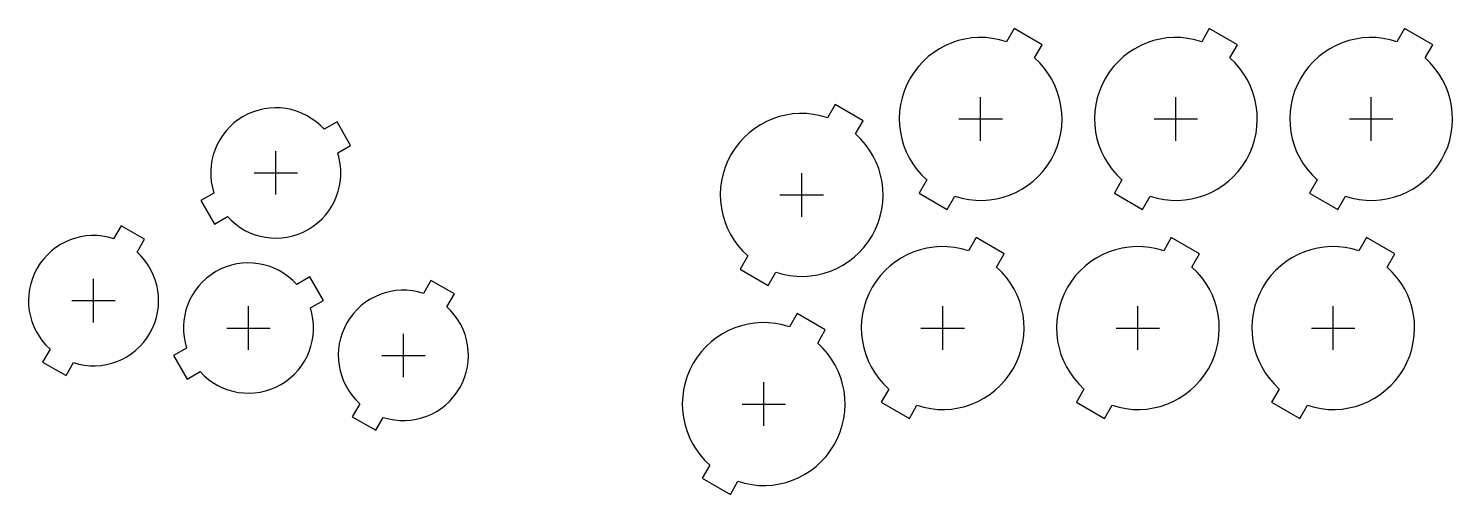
# Model space of a CAD drawing. Header units: millimetres. Extents: x -41 to 222, y -31 to 55.
import ezdxf

# ---------------------------------------------------------------- set-up
doc = ezdxf.new("R2010")
doc.units = ezdxf.units.MM
for name, color, linetype in [('BUTTONS_24', 1, 'Continuous'), ('BUTTONS_30', 5, 'Continuous'), ('REFERENCE', 8, 'Continuous')]:
    doc.layers.add(name, color=color, linetype=linetype)

msp = doc.modelspace()

# ---------------------------------------------------------------- linework, layer by layer
at = {"layer": 'BUTTONS_24'}
for points in [[(13.95, 36.59, 0.809427), (-6.38, 24.86), (-8.77, 23.47), (-6.27, 19.14), (-3.88, 20.53, 0.809427), (16.45, 32.26), (18.84, 33.64), (16.34, 37.97)], [(-24.86, 16.45, 0.809427), (-36.59, -3.88), (-37.97, -6.27), (-33.64, -8.77), (-32.26, -6.38, 0.809427), (-20.53, 13.95), (-19.14, 16.34), (-23.47, 18.84)], [(8.91, 8.03, 0.809427), (-11.41, -3.7), (-13.81, -5.08), (-11.31, -9.42), (-8.91, -8.03, 0.809427), (11.41, 3.7), (13.81, 5.08), (11.31, 9.42)], [(32.26, 6.38, 0.809427), (20.53, -13.95), (19.14, -16.34), (23.47, -18.84), (24.86, -16.45, 0.809427), (36.59, 3.88), (37.97, 6.27), (33.64, 8.77)]]:
    msp.add_lwpolyline(points, format="xyb", close=True, dxfattribs=at)
at = {"layer": 'BUTTONS_30'}
for points in [[(139.75, 52.73, 0.816497), (125.05, 27.27), (123.65, 24.84), (128.85, 21.84), (130.25, 24.27, 0.816497), (144.95, 49.73), (146.35, 52.16), (141.15, 55.16)], [(175.75, 52.73, 0.816497), (161.05, 27.27), (159.65, 24.84), (164.85, 21.84), (166.25, 24.27, 0.816497), (180.95, 49.73), (182.35, 52.16), (177.15, 55.16)], [(211.75, 52.73, 0.816497), (197.05, 27.27), (195.65, 24.84), (200.85, 21.84), (202.25, 24.27, 0.816497), (216.95, 49.73), (218.35, 52.16), (213.15, 55.16)], [(106.75, 38.73, 0.816497), (92.05, 13.27), (90.65, 10.84), (95.85, 7.84), (97.25, 10.27, 0.816497), (111.95, 35.73), (113.35, 38.16), (108.15, 41.16)], [(132.75, 14.23, 0.816497), (118.05, -11.23), (116.65, -13.66), (121.85, -16.66), (123.25, -14.23, 0.816497), (137.95, 11.23), (139.35, 13.66), (134.15, 16.66)], [(168.75, 14.23, 0.816497), (154.05, -11.23), (152.65, -13.66), (157.85, -16.66), (159.25, -14.23, 0.816497), (173.95, 11.23), (175.35, 13.66), (170.15, 16.66)], [(204.75, 14.23, 0.816497), (190.05, -11.23), (188.65, -13.66), (193.85, -16.66), (195.25, -14.23, 0.816497), (209.95, 11.23), (211.35, 13.66), (206.15, 16.66)], [(99.75, 0.23, 0.816497), (85.05, -25.23), (83.65, -27.66), (88.85, -30.66), (90.25, -28.23, 0.816497), (104.95, -2.77), (106.35, -0.34), (101.15, 2.66)]]:
    msp.add_lwpolyline(points, format="xyb", close=True, dxfattribs=at)
at = {"layer": 'REFERENCE'}
for p, q in [((135, 34.5), (135, 42.5)), ((171, 34.5), (171, 42.5)), ((207, 34.5), (207, 42.5)), ((131, 38.5), (139, 38.5)), ((167, 38.5), (175, 38.5)), ((203, 38.5), (211, 38.5)), ((5.04, 24.56), (5.04, 32.56)), ((1.04, 28.56), (9.04, 28.56)), ((102, 20.5), (102, 28.5)), ((98, 24.5), (106, 24.5)), ((-28.56, 1.04), (-28.56, 9.04)), ((-32.56, 5.04), (-24.56, 5.04)), ((0, -4), (0, 4)), ((128, -4), (128, 4)), ((164, -4), (164, 4)), ((200, -4), (200, 4)), ((-4, 0), (4, 0)), ((124, 0), (132, 0)), ((160, 0), (168, 0)), ((196, 0), (204, 0)), ((28.56, -9.04), (28.56, -1.04)), ((24.56, -5.04), (32.56, -5.04)), ((95, -18), (95, -10)), ((91, -14), (99, -14))]:
    msp.add_line(p, q, dxfattribs=at)

doc.saveas('drawing.dxf')
